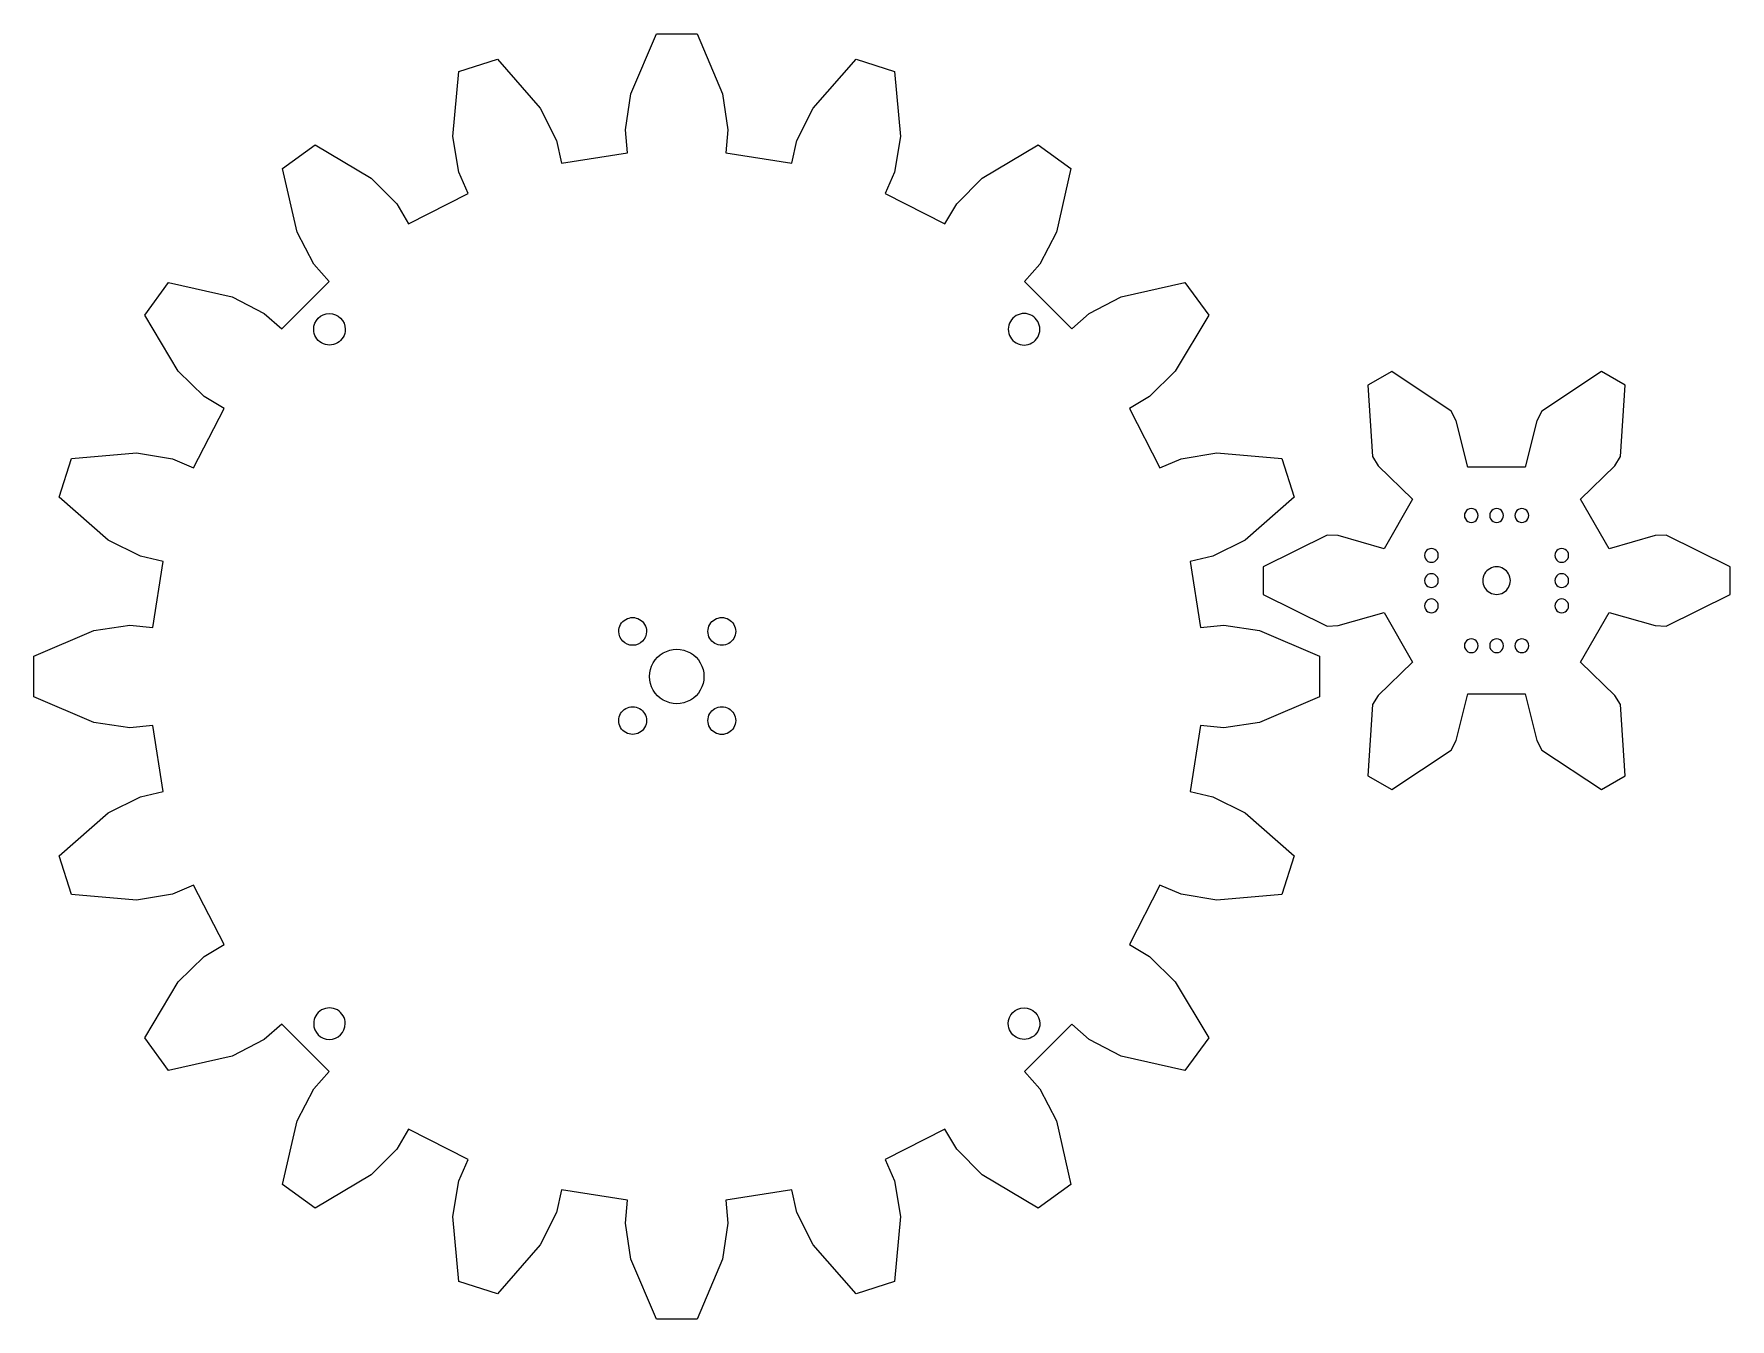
# Model space of a CAD drawing. Extents: x 0 to 569, y 0 to 432.
import ezdxf

# ---------------------------------------------------------------- set-up
doc = ezdxf.new("R2010")
doc.units = 0
doc.layers.add('Layer_1', color=7, linetype='CONTINUOUS')

msp = doc.modelspace()

# ---------------------------------------------------------------- linework, layer by layer
at = {"layer": 'Layer_1', "color": 1}
for points in [[(391.738415, 232.48617), (399.489002, 233.212578), (411.515969, 231.403829), (431.625002, 222.828651), (431.625002, 209.201952), (411.515969, 200.626774), (399.489002, 198.818025), (391.738415, 199.544433), (388.226592, 177.370006), (395.822284, 175.665636), (406.701708, 170.228636), (423.176862, 155.858675), (418.966255, 142.898892), (397.191758, 140.957912), (385.19452, 142.954471), (378.047771, 146.040551), (367.856012, 126.036722), (374.553323, 122.068435), (383.220251, 113.535342), (394.448805, 94.777264), (386.439782, 83.753008), (365.131234, 88.63616), (354.338131, 94.24264), (348.494715, 99.386311), (332.620719, 83.51119), (337.764026, 77.66736), (343.370108, 66.873492), (348.252914, 45.563435), (337.22944, 37.553844), (318.472691, 48.783194), (309.940202, 57.450736), (305.972203, 64.148522), (285.969791, 53.95604), (289.055652, 46.808786), (291.05207, 34.810697), (289.111227, 13.034658), (276.152362, 8.823752), (261.78342, 25.300074), (256.346804, 36.180268), (254.642555, 43.776498), (232.469699, 40.264427), (233.196056, 32.51329), (231.387435, 20.485471), (222.812865, 0.375013), (209.18713, 0.375013), (200.61256, 20.485471), (198.803939, 32.51329), (199.530296, 40.264427), (177.35744, 43.776498), (175.653191, 36.180268), (170.216575, 25.300074), (155.847633, 8.823752), (142.888768, 13.034658), (140.947925, 34.810697), (142.944343, 46.808786), (146.030204, 53.95604), (126.027793, 64.148522), (122.059787, 57.450736), (113.527298, 48.783194), (94.770549, 37.553844), (83.747074, 45.563435), (88.629881, 66.873492), (94.235963, 77.66736), (99.37927, 83.51119), (83.505274, 99.386311), (77.661858, 94.24264), (66.868755, 88.63616), (45.560207, 83.753008), (37.551184, 94.777264), (48.779737, 113.535342), (57.446666, 122.068435), (64.143977, 126.036722), (53.952218, 146.040551), (46.805469, 142.954471), (34.808231, 140.957912), (13.033734, 142.898892), (8.823127, 155.858675), (25.298281, 170.228636), (36.177705, 175.665636), (43.773397, 177.370006), (40.261574, 199.544433), (32.510987, 198.818025), (20.48402, 200.626774), (0.374987, 209.201952), (0.374987, 222.828651), (20.48402, 231.403829), (32.510987, 233.212578), (40.261574, 232.48617), (43.773397, 254.660597), (36.177705, 256.364967), (25.298281, 261.801967), (8.823127, 276.171928), (13.033734, 289.131711), (34.808231, 291.072691), (46.805469, 289.076132), (53.952218, 285.990052), (64.143977, 305.993881), (57.446666, 309.962168), (48.779737, 318.495261), (37.551184, 337.253339), (45.560207, 348.277595), (66.868755, 343.394443), (77.661858, 337.787963), (83.505274, 332.644292), (99.37927, 348.519413), (94.235963, 354.363243), (88.629881, 365.157111), (83.747074, 386.467168), (94.770549, 394.476759), (113.527298, 383.247409), (122.059787, 374.579867), (126.027793, 367.882081), (146.030204, 378.074563), (142.944343, 385.221817), (140.947925, 397.219906), (142.888768, 418.995945), (155.847633, 423.206851), (170.216575, 406.730529), (175.653191, 395.850335), (177.35744, 388.254105), (199.530296, 391.766176), (198.803939, 399.517313), (200.61256, 411.545132), (209.18713, 431.65559), (222.812865, 431.65559), (231.387435, 411.545132), (233.196056, 399.517313), (232.469699, 391.766176), (254.642555, 388.254105), (256.346804, 395.850335), (261.78342, 406.730529), (276.152362, 423.206851), (289.111227, 418.995945), (291.05207, 397.219906), (289.055652, 385.221817), (285.969791, 378.074563), (305.972203, 367.882081), (309.940202, 374.579867), (318.472691, 383.247409), (337.22944, 394.476759), (348.252914, 386.467168), (343.370108, 365.157111), (337.764026, 354.363243), (332.620719, 348.519413), (348.494715, 332.644292), (354.338131, 337.787963), (365.131234, 343.394443), (386.439782, 348.277595), (394.448805, 337.253339), (383.220251, 318.495261), (374.553323, 309.962168), (367.856012, 305.993881), (378.047771, 285.990052), (385.19452, 289.076132), (397.191758, 291.072691), (418.966255, 289.131711), (423.176862, 276.171928), (406.701708, 261.801967), (395.822284, 256.364967), (388.226592, 254.660597)], [(104.807354, 332.526487)], [(327.222628, 332.526487)], [(528.767337, 237.474212), (544.222852, 233.084721), (547.870045, 232.96054), (569.355266, 243.582583), (569.355266, 252.801961), (547.870045, 263.424004), (544.222852, 263.299823), (528.767337, 258.910332), (519.179455, 275.518168), (530.708373, 286.709257), (532.639396, 289.805998), (534.183697, 313.7251), (526.200075, 318.334789), (506.259156, 305.03773), (504.542985, 301.816931), (500.616358, 286.236351), (481.440655, 286.236351), (477.514028, 301.816931), (475.797857, 305.03773), (455.856937, 318.334789), (447.873316, 313.7251), (449.417617, 289.805998), (451.34864, 286.709257), (462.877558, 275.518168), (453.289676, 258.910332), (437.834161, 263.299823), (434.186968, 263.424004), (412.701747, 252.801961), (412.701747, 243.582583), (434.186968, 232.96054), (437.834161, 233.084721), (453.289676, 237.474212), (462.877558, 220.866377), (451.34864, 209.675287), (449.417617, 206.578547), (447.873316, 182.659444), (455.856937, 178.049755), (475.797857, 191.346815), (477.514028, 194.567613), (481.440655, 210.148193), (500.616358, 210.148193), (504.542985, 194.567613), (506.259156, 191.346815), (526.200075, 178.049755), (534.183697, 182.659444), (532.639396, 206.578547), (530.708373, 209.675287), (519.179455, 220.866377)], [(484.86517, 270.037452)], [(493.341907, 270.037452)], [(501.818675, 270.037452)], [(471.487311, 256.664004)], [(515.196533, 256.664004)], [(471.487311, 248.190084)], [(495.650307, 248.192395)], [(515.196533, 248.190084)], [(471.487311, 239.716165)], [(515.196533, 239.716165)], [(205.869842, 231.144728)], [(235.791409, 231.140322)], [(484.86517, 226.34284)], [(493.341907, 226.34284)], [(501.818675, 226.34284)], [(225.141151, 216.017242)], [(205.870782, 201.226836)], [(235.791409, 201.225049)], [(104.807339, 99.5202)], [(327.222657, 99.5202)]]:
    msp.add_lwpolyline(points, close=True, dxfattribs=at)
for points in [[(94.218771, 332.526487), (94.218771, 335.450443), (96.589106, 337.820778), (99.513062, 337.820778)], [(99.513062, 337.820778), (102.437019, 337.820778), (104.807353, 335.450443), (104.807354, 332.526487)], [(329.869774, 337.111477), (328.231715, 336.165743), (327.222628, 334.417955), (327.222628, 332.526487)], [(335.164065, 337.111477), (333.526006, 338.057211), (331.507833, 338.057211), (329.869774, 337.111477)], [(337.811211, 332.526487), (337.811211, 334.417955), (336.802125, 336.165743), (335.164065, 337.111477)], [(96.865917, 327.941496), (95.227857, 328.88723), (94.218771, 330.635019), (94.218771, 332.526487)], [(104.807354, 332.526487), (104.807354, 330.635019), (103.798267, 328.88723), (102.160208, 327.941496)], [(327.222628, 332.526487), (327.222628, 330.635019), (328.231715, 328.88723), (329.869774, 327.941496)], [(335.164065, 327.941496), (336.802125, 328.88723), (337.811211, 330.635019), (337.811211, 332.526487)], [(102.160208, 327.941496), (100.522149, 326.995762), (98.503976, 326.995762), (96.865917, 327.941496)], [(329.869774, 327.941496), (331.507833, 326.995762), (333.526006, 326.995762), (335.164065, 327.941496)], [(481.397403, 272.038898), (480.682116, 271.626065), (480.241481, 270.863118), (480.241481, 270.037452)], [(480.241481, 270.037452), (480.241481, 269.211786), (480.682116, 268.448839), (481.397403, 268.036006)], [(483.709247, 272.038898), (482.99396, 272.451732), (482.11269, 272.451732), (481.397403, 272.038898)], [(481.397403, 268.036006), (482.11269, 267.623172), (482.99396, 267.623172), (483.709247, 268.036006)], [(484.86517, 270.037452), (484.86517, 270.863118), (484.424535, 271.626065), (483.709247, 272.038898)], [(483.709247, 268.036006), (484.424535, 268.448839), (484.86517, 269.211786), (484.86517, 270.037452)], [(489.871882, 272.045461), (489.155441, 271.630876), (488.715427, 270.864989), (488.718249, 270.037452)], [(488.718249, 270.037452), (488.715427, 269.209914), (489.155441, 268.444028), (489.871882, 268.029443)], [(492.188274, 272.045461), (491.471832, 272.460046), (490.588324, 272.460046), (489.871882, 272.045461)], [(489.871882, 268.029443), (490.588324, 267.614858), (491.471832, 267.614858), (492.188274, 268.029443)], [(493.341907, 270.037452), (493.344729, 270.864989), (492.904715, 271.630876), (492.188274, 272.045461)], [(492.188274, 268.029443), (492.904715, 268.444028), (493.344729, 269.209914), (493.341907, 270.037452)], [(498.350908, 272.038898), (497.635621, 271.626065), (497.194986, 270.863118), (497.194986, 270.037452)], [(497.194986, 270.037452), (497.194986, 269.211786), (497.635621, 268.448839), (498.350908, 268.036006)], [(500.662753, 272.038898), (499.947466, 272.451731), (499.066196, 272.451731), (498.350908, 272.038898)], [(498.350908, 268.036006), (499.066196, 267.623172), (499.947466, 267.623172), (500.662753, 268.036006)], [(501.818675, 270.037452), (501.818675, 270.863118), (501.37804, 271.626065), (500.662753, 272.038898)], [(500.662753, 268.036006), (501.37804, 268.448839), (501.818675, 269.211786), (501.818675, 270.037452)], [(468.019545, 258.665451), (467.304258, 258.252618), (466.863622, 257.48967), (466.863623, 256.664004)], [(466.863623, 256.664004), (466.863623, 255.838338), (467.304258, 255.075391), (468.019545, 254.662558)], [(470.331389, 258.665451), (469.616102, 259.078284), (468.734832, 259.078284), (468.019545, 258.665451)], [(471.487311, 256.664004), (471.487312, 257.48967), (471.046676, 258.252618), (470.331389, 258.665451)], [(470.331389, 254.662558), (471.046676, 255.075391), (471.487311, 255.838338), (471.487311, 256.664004)], [(511.728767, 258.665451), (511.013479, 258.252617), (510.572844, 257.48967), (510.572844, 256.664004)], [(510.572844, 256.664004), (510.572844, 255.838338), (511.013479, 255.075391), (511.728767, 254.662558)], [(514.040611, 258.665451), (513.325324, 259.078284), (512.444054, 259.078284), (511.728767, 258.665451)], [(515.196533, 256.664004), (515.196533, 257.48967), (514.755898, 258.252617), (514.040611, 258.665451)], [(514.040611, 254.662558), (514.755898, 255.075391), (515.196533, 255.838338), (515.196533, 256.664004)], [(468.019545, 254.662558), (468.734832, 254.249725), (469.616102, 254.249725), (470.331389, 254.662558)], [(470.331389, 250.191531), (469.616102, 250.604364), (468.734832, 250.604364), (468.019545, 250.191531)], [(488.717593, 252.195284), (487.2876, 251.369619), (486.406688, 249.843726), (486.406688, 248.192395)], [(493.339402, 252.195284), (491.909409, 253.02095), (490.147585, 253.02095), (488.717593, 252.195284)], [(495.650307, 248.192395), (495.650307, 249.843726), (494.769395, 251.369619), (493.339402, 252.195284)], [(511.728767, 254.662558), (512.444054, 254.249725), (513.325324, 254.249725), (514.040611, 254.662558)], [(514.040611, 250.191531), (513.325324, 250.604364), (512.444054, 250.604364), (511.728767, 250.191531)], [(468.019545, 250.191531), (467.304258, 249.778698), (466.863622, 249.015751), (466.863623, 248.190084)], [(466.863623, 248.190084), (466.863623, 247.364418), (467.304258, 246.601471), (468.019545, 246.188638)], [(468.019545, 246.188638), (468.734832, 245.775805), (469.616102, 245.775805), (470.331389, 246.188638)], [(471.487311, 248.190084), (471.487312, 249.015751), (471.046676, 249.778698), (470.331389, 250.191531)], [(470.331389, 246.188638), (471.046676, 246.601471), (471.487311, 247.364418), (471.487311, 248.190084)], [(486.406688, 248.192395), (486.406688, 246.541064), (487.2876, 245.015172), (488.717593, 244.189506)], [(493.339402, 244.189506), (494.769395, 245.015172), (495.650307, 246.541064), (495.650307, 248.192395)], [(511.728767, 250.191531), (511.013479, 249.778698), (510.572844, 249.015751), (510.572844, 248.190084)], [(510.572844, 248.190084), (510.572844, 247.364418), (511.013479, 246.601471), (511.728767, 246.188638)], [(511.728767, 246.188638), (512.444054, 245.775805), (513.325324, 245.775805), (514.040611, 246.188638)], [(515.196533, 248.190084), (515.196533, 249.015751), (514.755898, 249.778698), (514.040611, 250.191531)], [(514.040611, 246.188638), (514.755898, 246.601471), (515.196533, 247.364418), (515.196533, 248.190084)], [(468.019545, 241.717611), (467.304258, 241.304778), (466.863622, 240.541831), (466.863623, 239.716165)], [(466.863623, 239.716165), (466.863623, 238.890498), (467.304258, 238.127551), (468.019545, 237.714718)], [(470.331389, 241.717611), (469.616102, 242.130444), (468.734832, 242.130444), (468.019545, 241.717611)], [(471.487311, 239.716165), (471.487312, 240.541831), (471.046676, 241.304778), (470.331389, 241.717611)], [(470.331389, 237.714718), (471.046676, 238.127551), (471.487311, 238.890498), (471.487311, 239.716165)], [(488.717593, 244.189506), (490.147585, 243.363841), (491.909409, 243.363841), (493.339402, 244.189506)], [(511.728767, 241.717611), (511.013479, 241.304778), (510.572844, 240.541831), (510.572844, 239.716165)], [(510.572844, 239.716165), (510.572844, 238.890498), (511.013479, 238.127551), (511.728767, 237.714718)], [(514.040611, 241.717611), (513.325324, 242.130444), (512.444054, 242.130444), (511.728767, 241.717611)], [(515.196533, 239.716165), (515.196533, 240.541831), (514.755898, 241.304778), (514.040611, 241.717611)], [(514.040611, 237.714718), (514.755898, 238.127551), (515.196533, 238.890498), (515.196533, 239.716165)], [(196.553123, 231.144728), (196.553123, 232.808866), (197.441002, 234.346593), (198.882303, 235.178662)], [(198.882303, 235.178662), (200.323604, 236.010731), (202.099361, 236.010731), (203.540662, 235.178662)], [(203.540662, 235.178662), (204.981964, 234.346593), (205.869842, 232.808866), (205.869842, 231.144728)], [(226.47469, 231.140322), (226.47469, 232.80446), (227.362569, 234.342187), (228.80387, 235.174256)], [(228.80387, 235.174256), (230.245171, 236.006325), (232.020928, 236.006325), (233.462229, 235.174256)], [(233.462229, 235.174256), (234.903531, 234.342187), (235.791409, 232.80446), (235.791409, 231.140322)], [(468.019545, 237.714718), (468.734832, 237.301885), (469.616102, 237.301885), (470.331389, 237.714718)], [(511.728767, 237.714718), (512.444054, 237.301885), (513.325324, 237.301885), (514.040611, 237.714718)], [(201.211483, 226.486742), (198.638742, 226.486742), (196.553123, 228.572193), (196.553123, 231.144728)], [(205.869842, 231.144728), (205.869842, 228.572193), (203.784223, 226.486742), (201.211483, 226.486742)], [(228.80387, 227.106388), (227.362569, 227.938457), (226.47469, 229.476184), (226.47469, 231.140322)], [(235.791409, 231.140322), (235.791409, 229.476184), (234.903531, 227.938457), (233.462229, 227.106388)], [(481.397403, 228.344286), (480.682116, 227.931453), (480.241481, 227.168506), (480.241481, 226.34284)], [(483.709247, 228.344286), (482.99396, 228.75712), (482.11269, 228.75712), (481.397403, 228.344286)], [(484.86517, 226.34284), (484.86517, 227.168506), (484.424535, 227.931453), (483.709247, 228.344286)], [(489.871882, 228.350849), (489.155441, 227.936264), (488.715427, 227.170377), (488.718249, 226.34284)], [(492.188274, 228.350849), (491.471832, 228.765434), (490.588324, 228.765434), (489.871882, 228.350849)], [(493.341907, 226.34284), (493.344729, 227.170377), (492.904715, 227.936264), (492.188274, 228.350849)], [(498.350908, 228.344286), (497.635621, 227.931453), (497.194986, 227.168506), (497.194986, 226.34284)], [(500.662753, 228.344286), (499.947466, 228.757119), (499.066196, 228.757119), (498.350908, 228.344286)], [(501.818675, 226.34284), (501.818675, 227.168506), (501.37804, 227.931453), (500.662753, 228.344286)], [(206.880557, 216.017242), (206.880557, 219.278922), (208.620782, 222.292838), (211.445705, 223.923677)], [(211.445705, 223.923677), (214.270629, 225.554517), (217.751079, 225.554517), (220.576002, 223.923677)], [(220.576002, 223.923677), (223.400926, 222.292838), (225.141151, 219.278922), (225.141151, 216.017242)], [(233.462229, 227.106388), (232.020928, 226.274319), (230.245171, 226.274319), (228.80387, 227.106388)], [(480.241481, 226.34284), (480.241481, 225.517174), (480.682116, 224.754227), (481.397403, 224.341394)], [(481.397403, 224.341394), (482.11269, 223.92856), (482.99396, 223.92856), (483.709247, 224.341394)], [(483.709247, 224.341394), (484.424535, 224.754227), (484.86517, 225.517174), (484.86517, 226.34284)], [(488.718249, 226.34284), (488.715427, 225.515302), (489.155441, 224.749416), (489.871882, 224.334831)], [(489.871882, 224.334831), (490.588324, 223.920246), (491.471832, 223.920246), (492.188274, 224.334831)], [(492.188274, 224.334831), (492.904715, 224.749416), (493.344729, 225.515302), (493.341907, 226.34284)], [(497.194986, 226.34284), (497.194986, 225.517174), (497.635621, 224.754227), (498.350908, 224.341394)], [(498.350908, 224.341394), (499.066196, 223.92856), (499.947466, 223.92856), (500.662753, 224.341394)], [(500.662753, 224.341394), (501.37804, 224.754227), (501.818675, 225.517174), (501.818675, 226.34284)], [(211.445705, 208.110808), (208.620782, 209.741647), (206.880557, 212.755563), (206.880557, 216.017242)], [(225.141151, 216.017242), (225.141151, 212.755563), (223.400926, 209.741647), (220.576002, 208.110808)], [(196.554063, 201.226836), (196.554063, 202.890974), (197.441941, 204.428701), (198.883243, 205.26077)], [(198.883243, 205.26077), (200.324544, 206.092839), (202.100301, 206.092839), (203.541602, 205.26077)], [(203.541602, 205.26077), (204.982903, 204.428701), (205.870782, 202.890974), (205.870782, 201.226836)], [(220.576002, 208.110808), (217.751079, 206.479968), (214.270629, 206.479968), (211.445705, 208.110808)], [(226.47469, 201.225049), (226.47469, 202.889187), (227.362569, 204.426914), (228.80387, 205.258983)], [(228.80387, 205.258983), (230.245171, 206.091052), (232.020928, 206.091052), (233.462229, 205.258983)], [(233.462229, 205.258983), (234.903531, 204.426914), (235.791409, 202.889187), (235.791409, 201.225049)], [(198.883243, 197.192901), (197.441941, 198.02497), (196.554063, 199.562697), (196.554063, 201.226836)], [(205.870782, 201.226836), (205.870782, 199.562697), (204.982903, 198.02497), (203.541602, 197.192901)], [(228.80387, 197.191114), (227.362569, 198.023183), (226.47469, 199.560911), (226.47469, 201.225049)], [(235.791409, 201.225049), (235.791409, 199.560911), (234.903531, 198.023183), (233.462229, 197.191114)], [(203.541602, 197.192901), (202.100301, 196.360832), (200.324544, 196.360832), (198.883243, 197.192901)], [(233.462229, 197.191114), (232.020928, 196.359045), (230.245171, 196.359045), (228.80387, 197.191114)], [(96.865903, 104.105191), (95.227843, 103.159457), (94.218757, 101.411668), (94.218757, 99.5202)], [(102.160194, 104.105191), (100.522134, 105.050925), (98.503962, 105.050925), (96.865903, 104.105191)], [(104.807339, 99.5202), (104.807339, 101.411668), (103.798253, 103.159457), (102.160194, 104.105191)], [(327.222657, 99.5202), (327.222657, 102.444156), (329.592992, 104.814491), (332.516948, 104.814491)], [(332.516948, 104.814491), (335.440904, 104.814491), (337.811239, 102.444156), (337.811239, 99.5202)], [(94.218757, 99.5202), (94.218757, 96.596244), (96.589092, 94.225909), (99.513048, 94.225909)], [(99.513048, 94.225909), (102.437004, 94.225909), (104.807339, 96.596244), (104.807339, 99.5202)], [(329.869802, 94.935209), (328.231743, 95.880943), (327.222657, 97.628732), (327.222657, 99.5202)], [(337.811239, 99.5202), (337.811239, 97.628732), (336.802153, 95.880943), (335.164094, 94.935209)], [(335.164094, 94.935209), (333.526034, 93.989475), (331.507862, 93.989475), (329.869802, 94.935209)]]:
    msp.add_open_spline(points, degree=3, dxfattribs=at)

doc.saveas('drawing.dxf')
